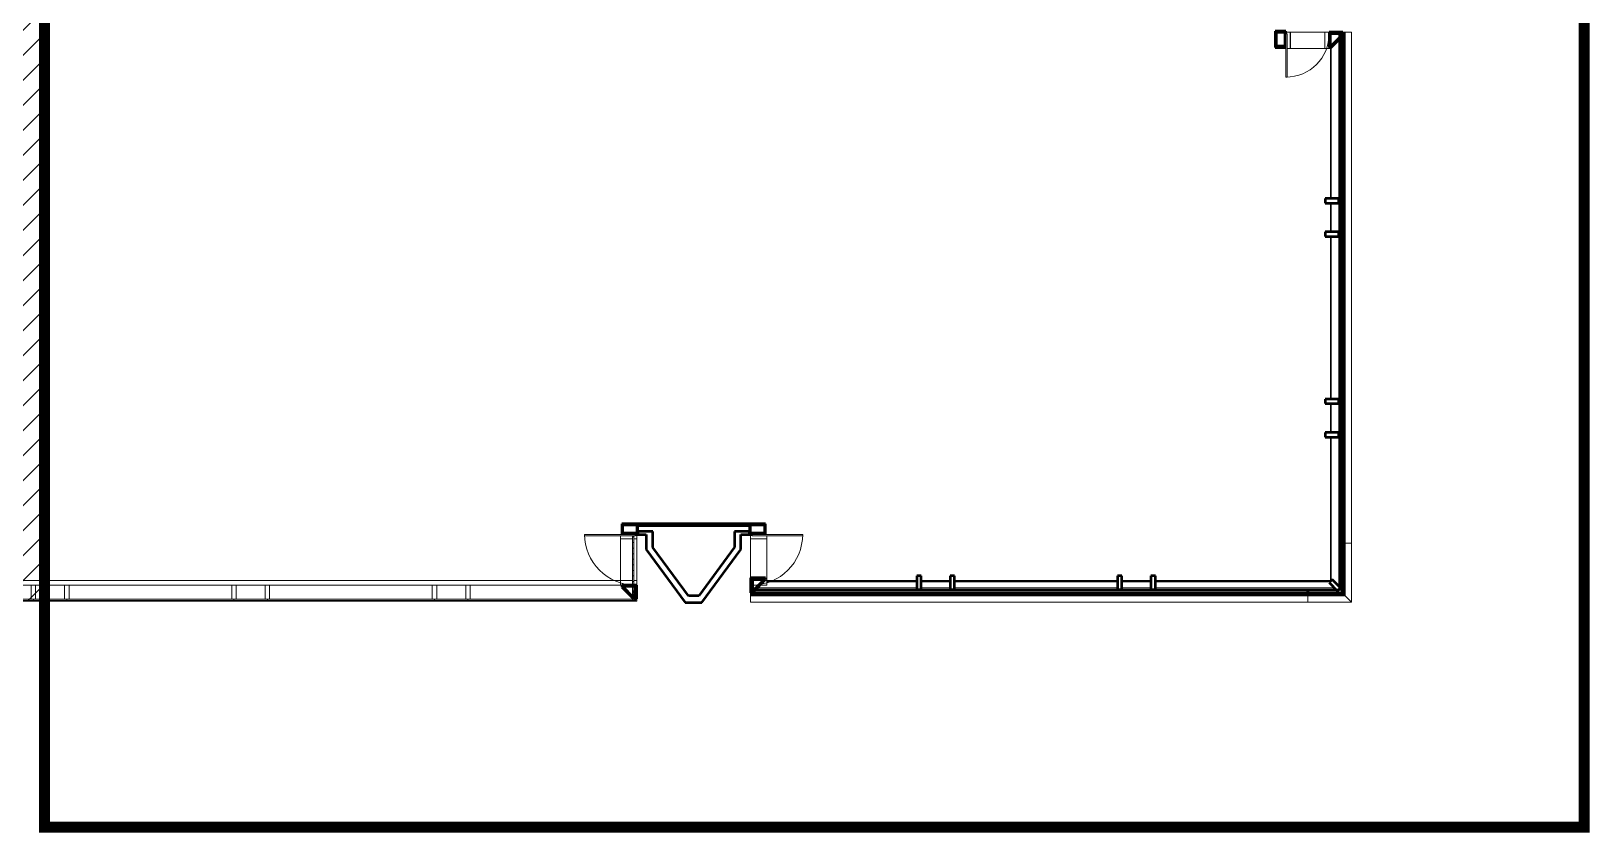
# Model space of a CAD drawing. Header units: millimetres. Extents: x 8533 to 398112, y -117646 to 105276.
# Drawn here: x 33070 to 61045, y -59156 to -44771 of the extents above; entities that cross this region are included whole.
import ezdxf

# ---------------------------------------------------------------- set-up
doc = ezdxf.new("R2010")
doc.units = ezdxf.units.MM
doc.linetypes.add('DASH', pattern=[0.35, 0.25, -0.1])
for name, color, linetype, lineweight in [('A-DOOR', 31, 'Continuous', 13), ('A-FLOR', 192, 'Continuous', 13), ('A-GLAZ', 151, 'Continuous', 13), ('A-GLAZ-CURT', 52, 'Continuous', 13), ('A-GLAZ-CWMG', 51, 'Continuous', 13), ('A-WALL', 113, 'Continuous', 13), ('A-WALL-PATT', 111, 'Continuous', 13)]:
    doc.layers.add(name, color=color, linetype=linetype, lineweight=lineweight)
pattern_1 = [(0, (0, 0), (0, 100), [])]

# ---------------------------------------------------------------- blocks, each defined once
blk = doc.blocks.new('大门构件2 - 大门构件-1944663-10F_ARC_46_000_')
at = {"layer": 'A-WALL', "lineweight": 50}
for p, q in [((43960, -53610), (43960, -53640)), ((45960, -53610), (43960, -53610)), ((43960, -53640), (45960, -53640)), ((45960, -53640), (45960, -53610)), ((44225, -53750), (43960, -53750)), ((43960, -53750), (43960, -53800)), ((43960, -53800), (44110, -53800)), ((44110, -53800), (44110, -54070)), ((44225, -54033), (44225, -53750)), ((45960, -53750), (45695, -53750)), ((45695, -53750), (45695, -54029)), ((45810, -54070), (45810, -53800)), ((45810, -53800), (45960, -53800)), ((45960, -53800), (45960, -53750)), ((44110, -54070), (44810, -55020)), ((44868, -54905), (44225, -54033)), ((45695, -54029), (45052, -54905)), ((45110, -55020), (45810, -54070)), ((44810, -55020), (45110, -55020)), ((45052, -54905), (44868, -54905))]:
    blk.add_line(p, q, dxfattribs=at)
blk = doc.blocks.new('G2 - G26-1945658-10F_ARC_46_000_')
at = {"layer": 'A-WALL-PATT'}
h = blk.add_hatch(dxfattribs=at)
h.set_pattern_fill('FP_1', color=256, style=0, pattern_type=2)
h.set_pattern_definition(pattern_1)
h.paths.add_polyline_path([(56565, -53956), (56598, -53956), (56598, -44791), (56555, -44791), (56555, -53956)], flags=0)
h = blk.add_hatch(dxfattribs=at)
h.set_pattern_fill('FP_1', color=256, style=0, pattern_type=2)
h.set_pattern_definition(pattern_1)
h.paths.add_polyline_path([(56455, -54847), (56598, -54847), (56598, -53956), (56555, -53956), (56555, -54743), (56572, -54761), (56555, -54778), (56555, -54804), (56528, -54804), (56515, -54817), (56503, -54804), (55986, -54804), (55986, -54847), (56417, -54847)], flags=0)
at = {"layer": 'A-WALL', "lineweight": 50}
for p, q in [((55400, -44771), (55400, -45062)), ((55590, -44771), (55400, -44771)), ((55420, -44791), (55570, -44791)), ((55420, -45042), (55420, -44791)), ((55570, -44791), (55570, -45042)), ((55590, -44818), (55590, -44771)), ((56367, -44790), (56367, -45061)), ((56612, -44790), (56367, -44790)), ((56387, -45049), (56387, -44810)), ((56387, -44810), (56592, -44810)), ((56592, -44844), (56387, -45049)), ((56403, -45061), (56612, -44852)), ((56598, -44791), (56555, -44791)), ((56555, -44791), (56555, -53956)), ((56592, -44810), (56592, -44844)), ((56598, -53956), (56598, -44791)), ((56612, -44852), (56612, -44790)), ((55400, -45062), (55590, -45062)), ((55570, -45042), (55420, -45042)), ((56367, -45061), (56403, -45061)), ((56542, -47774), (56294, -47774)), ((56294, -47774), (56294, -47854)), ((56542, -47854), (56542, -47774)), ((56294, -47854), (56542, -47854)), ((56542, -48374), (56294, -48374)), ((56294, -48374), (56294, -48454)), ((56542, -48454), (56542, -48374)), ((56294, -48454), (56542, -48454)), ((56542, -51374), (56294, -51374)), ((56294, -51374), (56294, -51454)), ((56294, -51454), (56542, -51454)), ((56542, -51454), (56542, -51374)), ((56542, -51974), (56294, -51974)), ((56294, -51974), (56294, -52054)), ((56542, -52054), (56542, -51974)), ((56294, -52054), (56542, -52054)), ((43960, -53610), (43669, -53610)), ((43669, -53610), (43669, -53800)), ((43689, -53780), (43689, -53630)), ((43689, -53630), (43940, -53630)), ((43940, -53630), (43940, -53780)), ((43960, -53800), (43960, -53610)), ((46251, -53610), (45960, -53610)), ((45960, -53610), (45960, -53800)), ((45980, -53780), (45980, -53630)), ((45980, -53630), (46231, -53630)), ((46231, -53630), (46231, -53780)), ((46251, -53800), (46251, -53610)), ((43940, -53780), (43689, -53780)), ((43912, -53800), (43960, -53800)), ((45960, -53800), (46008, -53800)), ((46231, -53780), (45980, -53780)), ((56598, -53956), (56555, -53956)), ((56555, -53956), (56555, -54804)), ((56555, -53956), (56598, -53956)), ((56598, -54847), (56598, -53956)), ((48963, -54543), (48963, -54792)), ((49043, -54543), (48963, -54543)), ((49043, -54792), (49043, -54543)), ((49563, -54543), (49563, -54792)), ((49643, -54543), (49563, -54543)), ((49643, -54792), (49643, -54543)), ((52568, -54543), (52568, -54792)), ((52648, -54543), (52568, -54543)), ((52648, -54792), (52648, -54543)), ((53168, -54543), (53168, -54792)), ((53248, -54543), (53168, -54543)), ((53248, -54792), (53248, -54543)), ((43940, -54712), (43669, -54712)), ((43669, -54712), (43669, -54747)), ((43669, -54747), (43879, -54957)), ((43887, -54937), (43683, -54732)), ((43683, -54732), (43900, -54732)), ((43900, -54732), (43900, -54937)), ((43940, -54957), (43940, -54712)), ((46251, -54578), (45980, -54578)), ((45980, -54578), (45980, -54823)), ((55986, -54804), (45980, -54804)), ((45980, -54804), (45980, -54847)), ((45980, -54823), (46041, -54823)), ((46020, -54803), (46020, -54598)), ((46020, -54598), (46237, -54598)), ((46032, -54803), (46020, -54803)), ((46237, -54598), (46032, -54803)), ((46041, -54823), (46251, -54612)), ((46251, -54612), (46251, -54578)), ((48963, -54792), (49043, -54792)), ((49563, -54792), (49643, -54792)), ((52568, -54792), (52648, -54792)), ((53168, -54792), (53248, -54792)), ((55986, -54804), (55986, -54847)), ((56555, -54804), (55986, -54804)), ((55986, -54847), (55986, -54804)), ((56423, -54608), (56366, -54664)), ((56366, -54664), (56515, -54817)), ((56572, -54761), (56423, -54608)), ((56515, -54817), (56572, -54761)), ((43879, -54957), (43940, -54957)), ((43900, -54937), (43887, -54937)), ((45980, -54847), (55986, -54847)), ((55986, -54847), (56598, -54847))]:
    blk.add_line(p, q, dxfattribs=at)
at = {"layer": 'A-WALL'}
for p, q in [((56392, -44810), (56392, -45044)), ((56403, -45033), (56403, -44810)), ((56612, -44791), (56621, -44791)), ((56621, -44791), (56642, -44791)), ((56621, -54904), (56621, -44791)), ((56642, -44791), (56654, -44791)), ((56642, -44791), (56642, -54904)), ((56654, -54642), (56654, -44791)), ((56654, -44791), (56766, -44791)), ((56766, -44791), (56766, -53956)), ((56392, -45061), (56392, -47774)), ((56403, -47774), (56403, -45061)), ((56542, -47774), (56555, -47774)), ((56392, -47854), (56392, -48374)), ((56403, -48374), (56403, -47854)), ((56555, -47854), (56542, -47854)), ((56542, -48374), (56555, -48374)), ((56392, -48454), (56392, -51374)), ((56403, -51374), (56403, -48454)), ((56555, -48454), (56542, -48454)), ((56392, -51454), (56392, -51974)), ((56403, -51974), (56403, -51454)), ((56542, -51374), (56555, -51374)), ((56555, -51454), (56542, -51454)), ((56542, -51974), (56555, -51974)), ((56392, -52054), (56392, -54638)), ((56403, -54627), (56403, -52054)), ((56555, -52054), (56542, -52054)), ((56598, -53956), (56621, -53956)), ((56621, -53956), (56598, -53956)), ((56654, -53956), (56766, -53956)), ((56766, -53956), (56654, -53956)), ((56766, -53956), (56766, -55016)), ((46076, -54759), (46020, -54759)), ((48963, -54759), (46104, -54759)), ((48963, -54642), (46272, -54642)), ((46272, -54652), (48963, -54652)), ((48963, -54804), (48963, -54792)), ((49563, -54642), (49043, -54642)), ((49043, -54652), (49563, -54652)), ((49563, -54759), (49043, -54759)), ((49043, -54792), (49043, -54804)), ((49563, -54804), (49563, -54792)), ((52568, -54642), (49643, -54642)), ((49643, -54652), (52568, -54652)), ((52568, -54759), (49643, -54759)), ((49643, -54792), (49643, -54804)), ((52568, -54804), (52568, -54792)), ((53168, -54642), (52648, -54642)), ((52648, -54652), (53168, -54652)), ((53168, -54759), (52648, -54759)), ((52648, -54792), (52648, -54804)), ((53168, -54804), (53168, -54792)), ((56388, -54642), (53248, -54642)), ((53248, -54652), (56377, -54652)), ((56458, -54759), (53248, -54759)), ((53248, -54792), (53248, -54804)), ((56643, -54814), (56654, -54814)), ((56654, -54759), (56644, -54759)), ((56654, -54642), (56649, -54642)), ((56650, -54652), (56654, -54652)), ((56654, -54642), (56654, -54643)), ((56654, -54643), (56654, -54645)), ((56654, -54645), (56654, -54648)), ((56654, -54648), (56654, -54652)), ((56654, -54652), (56654, -54705)), ((56654, -54705), (56654, -54759)), ((56654, -54759), (56654, -54814)), ((56654, -54814), (56654, -54825)), ((56654, -54871), (56654, -54825)), ((45980, -54871), (45980, -54847)), ((45980, -54891), (45980, -54871)), ((45980, -54871), (56654, -54871)), ((45980, -54904), (45980, -54891)), ((56654, -54891), (45980, -54891)), ((45980, -54904), (56392, -54904)), ((45980, -55016), (45980, -54904)), ((55986, -55016), (45980, -55016)), ((55986, -54871), (55986, -54847)), ((55986, -54847), (55986, -54871)), ((55986, -55016), (55986, -54904)), ((55986, -54904), (55986, -55016)), ((55986, -55016), (56766, -55016)), ((56392, -54899), (56392, -54904)), ((56403, -54904), (56392, -54904)), ((56403, -54904), (56403, -54899)), ((56509, -54904), (56403, -54904)), ((56565, -54904), (56509, -54904)), ((56565, -54904), (56565, -54892)), ((56576, -54904), (56565, -54904)), ((56576, -54904), (56621, -54904)), ((56621, -54871), (56598, -54847)), ((56642, -54904), (56621, -54904)), ((56654, -54904), (56642, -54904)), ((56654, -54871), (56654, -54891)), ((56654, -54891), (56654, -54904)), ((56766, -55016), (56654, -54904))]:
    blk.add_line(p, q, dxfattribs=at)
blk = doc.blocks.new('系统嵌板 - 玻璃-1965072-10F_ARC_46_000_')
at = {"layer": 'A-GLAZ-CURT', "lineweight": 18}
for p, q in [((1500, 12.5), (-1500, 12.5)), ((-1500, -12.5), (1500, -12.5))]:
    blk.add_line(p, q, dxfattribs=at)
blk = doc.blocks.new('窗嵌板_上悬无框铝窗 - 窗嵌板_上悬无框铝窗-1965195-10F_ARC_46_000_')
at = {"layer": 'A-GLAZ'}
for p, q in [((-300, -12.5), (-300, 12.5)), ((-300, 12.5), (300, 12.5)), ((300, 12.5), (300, -12.5)), ((300, -12.5), (-300, -12.5))]:
    blk.add_line(p, q, dxfattribs=at)
blk = doc.blocks.new('系统嵌板 - 玻璃-V1-10F_ARC_46_000_')
at = {"layer": 'A-GLAZ-CURT', "lineweight": 18}
for p, q in [((1500, 12.5), (-1500, 12.5)), ((-1500, -12.5), (1500, -12.5))]:
    blk.add_line(p, q, dxfattribs=at)
blk = doc.blocks.new('系统嵌板 - 玻璃-V2-10F_ARC_46_000_')
at = {"layer": 'A-GLAZ-CURT', "lineweight": 18}
for p, q in [((1500, 12.5), (-1500, 12.5)), ((-1500, -12.5), (1500, -12.5))]:
    blk.add_line(p, q, dxfattribs=at)
blk = doc.blocks.new('系统嵌板 - 玻璃-1965073-10F_ARC_46_000_')
at = {"layer": 'A-GLAZ-CURT', "lineweight": 18}
for p, q in [((1475, 12), (-1475, 12)), ((1475, -13), (1475, 12)), ((-1475, -13), (1475, -13))]:
    blk.add_line(p, q, dxfattribs=at)
blk = doc.blocks.new('矩形竖梃 - 80 x 292-1965076-10F_ARC_46_000_')
at = {"layer": 'A-GLAZ-CWMG'}
h = blk.add_hatch(dxfattribs=at)
h.set_pattern_fill('FP_3', color=256, style=0, pattern_type=2)
h.set_pattern_definition([(315, (-43939.86, -54972.77), (88.38835, 88.38835), []), (315, (-43908.61, -54972.77), (176.7767, 0), []), (315, (-43971.11, -54972.77), (176.7767, 0), [])])
h.paths.add_polyline_path([(-80, 28), (0, 28), (0, -264), (-80, -264), (-80, -63), (-52, -36), (-61, -16), (-80, -35), (-80, 13)], flags=0)
for p, q in [((-80, 28), (0, 28)), ((-80, -264), (-80, 28)), ((0, 28), (0, -264)), ((0, -264), (-80, -264))]:
    blk.add_line(p, q, dxfattribs=at)
blk = doc.blocks.new('矩形竖梃 - 80 x 292-1965117-10F_ARC_46_000_')
at = {"layer": 'A-GLAZ-CWMG'}
for p, q in [((40950, -54960), (40950, -54709)), ((40950, -54709), (43860, -54709)), ((40950, -55001), (40950, -54985)), ((43860, -55001), (40950, -55001))]:
    blk.add_line(p, q, dxfattribs=at)
blk = doc.blocks.new('矩形竖梃 - 80 x 292-1965118-10F_ARC_46_000_')
at = {"layer": 'A-GLAZ-CWMG'}
for p, q in [((40350, -54960), (40350, -54709)), ((40350, -54709), (40870, -54709)), ((40870, -54709), (40870, -54960)), ((40350, -55001), (40350, -54985)), ((40870, -55001), (40350, -55001)), ((40870, -54985), (40870, -55001))]:
    blk.add_line(p, q, dxfattribs=at)
blk = doc.blocks.new('矩形竖梃 - 80 x 292-1965119-10F_ARC_46_000_')
at = {"layer": 'A-GLAZ-CWMG'}
for p, q in [((37350, -54960), (37350, -54709)), ((37350, -54709), (40270, -54709)), ((40270, -54709), (40270, -54960)), ((37350, -55001), (37350, -54985)), ((40270, -55001), (37350, -55001)), ((40270, -54985), (40270, -55001))]:
    blk.add_line(p, q, dxfattribs=at)
blk = doc.blocks.new('矩形竖梃 - 80 x 292-1965121-10F_ARC_46_000_')
at = {"layer": 'A-GLAZ-CWMG'}
for p, q in [((-40, 12.5), (-40, 28)), ((-40, 28), (40, 28)), ((40, 28), (40, 12.5)), ((-40, -264), (-40, -12.5)), ((40, -264), (-40, -264)), ((40, -12.5), (40, -264))]:
    blk.add_line(p, q, dxfattribs=at)
blk = doc.blocks.new('系统嵌板 - 玻璃-1986098-10F_ARC_46_000_')
at = {"layer": 'A-GLAZ-CURT'}
h = blk.add_hatch(dxfattribs=at)
h.set_pattern_fill('FP_44', color=256, style=0, pattern_type=2)
h.set_pattern_definition([(90, (-54252.93, -43876.86), (-100, 6e-15), [])])
h.paths.add_polyline_path([(453, -12), (453, 12), (-427, 12), (-427, -12), (377, -12)], flags=0)
at = {"layer": 'A-GLAZ-CURT', "lineweight": 18}
for p, q in [((453, 12), (-427, 12)), ((453, -12), (453, 12)), ((-427, -12), (453, -12))]:
    blk.add_line(p, q, dxfattribs=at)
blk = doc.blocks.new('门嵌板_单开门2 - 门嵌板_单开门2-1985838-10F_ARC_46_000_')
at = {"layer": 'A-DOOR'}
for p, q in [((455, 909), (430, 909)), ((430, 909), (430, 0)), ((455, 0), (455, 909)), ((455, 0), (430, 0))]:
    blk.add_line(p, q, dxfattribs=at)
blk.add_arc((455, 0), 909, 90, 180, dxfattribs=at)
blk = doc.blocks.new('矩形竖梃 - 80 x 292-1966264-10F_ARC_46_000_')
at = {"layer": 'A-GLAZ-CWMG'}
for p, q in [((-80, -23), (-80, 28)), ((-80, 28), (0, 28)), ((-80, -264), (-80, -48)), ((-25, -264), (-80, -264))]:
    blk.add_line(p, q, dxfattribs=at)
blk = doc.blocks.new('矩形竖梃 - 80 x 292-1966243-10F_ARC_46_000_')
at = {"layer": 'A-GLAZ-CWMG'}
for p, q in [((43648, -53880), (43864, -53880)), ((43648, -54629), (43648, -53880)), ((43889, -53880), (43940, -53880)), ((43940, -53880), (43940, -54629)), ((43864, -54629), (43648, -54629)), ((43940, -54629), (43889, -54629))]:
    blk.add_line(p, q, dxfattribs=at)
blk = doc.blocks.new('矩形竖梃 - 80 x 292-1966269-10F_ARC_46_000_')
at = {"layer": 'A-GLAZ-CWMG'}
for p, q in [((-1, 28), (-80, 28)), ((-80, 28), (-80, -23)), ((-80, -48), (-80, -264)), ((-80, -264), (0, -264)), ((0, -264), (0, -52))]:
    blk.add_line(p, q, dxfattribs=at)
blk = doc.blocks.new('门嵌板_单开门2 - 门嵌板_单开门2-1985839-10F_ARC_46_000_')
at = {"layer": 'A-DOOR'}
for p, q in [((455, 0), (430, 0)), ((430, -909), (430, 0)), ((455, 0), (455, -909)), ((455, -909), (430, -909))]:
    blk.add_line(p, q, dxfattribs=at)
blk.add_arc((455, 0), 909, 180, 270, dxfattribs=at)
blk = doc.blocks.new('矩形竖梃 - 80 x 292-1985754-10F_ARC_46_000_')
at = {"layer": 'A-GLAZ-CWMG'}
for p, q in [((-80, -28), (-80, 264)), ((-80, 264), (-25, 264)), ((0, -28), (-80, -28))]:
    blk.add_line(p, q, dxfattribs=at)
blk = doc.blocks.new('矩形竖梃 - 80 x 292-1985751-10F_ARC_46_000_')
at = {"layer": 'A-GLAZ-CWMG'}
for p, q in [((45980, -53880), (46272, -53880)), ((45980, -54578), (45980, -53880)), ((46272, -53880), (46272, -54629)), ((46205, -54629), (46020, -54629)), ((46272, -54629), (46234, -54629))]:
    blk.add_line(p, q, dxfattribs=at)
blk = doc.blocks.new('矩形竖梃 - 80 x 292-1985755-10F_ARC_46_000_')
at = {"layer": 'A-GLAZ-CWMG'}
for p, q in [((0, 264), (-80, 264)), ((-80, 264), (-80, 226)), ((-80, 198), (-80, 12)), ((0, 146), (0, 264)), ((0, 12), (0, 118))]:
    blk.add_line(p, q, dxfattribs=at)
blk = doc.blocks.new('门嵌板_单开门2 - 门嵌板_单开门2-1986578-10F_ARC_46_000_')
at = {"layer": 'A-DOOR'}
for p, q in [((389, 777), (364, 777)), ((364, 777), (364, 0)), ((389, 0), (389, 777)), ((389, 0), (364, 0))]:
    blk.add_line(p, q, dxfattribs=at)
blk.add_arc((389, 0), 777, 90, 180, dxfattribs=at)
blk = doc.blocks.new('矩形竖梃 - 80 x 292-V43-10F_ARC_46_000_')
at = {"layer": 'A-GLAZ-CWMG'}
for p, q in [((-80, -264), (-80, 28)), ((-80, 28), (0, 28)), ((-25, -264), (-80, -264))]:
    blk.add_line(p, q, dxfattribs=at)
blk = doc.blocks.new('矩形竖梃 - 80 x 292-1986576-10F_ARC_46_000_')
at = {"layer": 'A-GLAZ-CWMG'}
for p, q in [((24148, -53880), (24440, -53880)), ((24148, -54498), (24148, -53880)), ((24440, -53880), (24440, -54498)), ((24440, -54498), (24148, -54498))]:
    blk.add_line(p, q, dxfattribs=at)
blk = doc.blocks.new('矩形竖梃 - 80 x 292-V54-10F_ARC_46_000_')
at = {"layer": 'A-GLAZ-CWMG'}
for p, q in [((0, 28), (-80, 28)), ((-80, 28), (-80, -264)), ((-80, -264), (0, -264)), ((0, -264), (0, -243))]:
    blk.add_line(p, q, dxfattribs=at)

msp = doc.modelspace()

# ---------------------------------------------------------------- hatches: boundary and pattern name
h = msp.add_hatch()
h.set_pattern_fill('ANSI31', color=1, scale=200)
h.set_pattern_definition([(45, (0, 0), (-224.5064, 224.5064), [])])
h.paths.add_polyline_path([(13654, -13064), (33310, -13064), (33310, -55001), (13654, -55001)])

# ---------------------------------------------------------------- linework, layer by layer
at = {"color": 1, "linetype": 'DASH', "lineweight": 50, "ltscale": 5000, "const_width": 200}
msp.add_lwpolyline([(33310, -59056), (60945, -59056), (60945, -5056), (33310, -5056)], close=True, dxfattribs=at)
msp.add_lwpolyline([(13654, -13064), (33310, -13064), (33310, -55001), (13654, -55001)], close=True)
at = {"layer": 'A-FLOR'}
for p, q in [((55400, -44771), (55400, -45061)), ((56367, -45061), (56392, -45061)), ((45960, -53610), (43669, -53610)), ((43669, -53610), (43669, -53800)), ((46251, -53610), (45960, -53610)), ((46251, -53800), (46251, -53610)), ((43648, -54628), (26772, -54628)), ((48963, -54628), (46272, -54628)), ((49563, -54628), (49043, -54628)), ((52568, -54628), (49643, -54628)), ((53168, -54628), (52648, -54628)), ((56392, -54628), (53248, -54628))]:
    msp.add_line(p, q, dxfattribs=at)

# ---------------------------------------------------------------- block references
at = {"layer": 'A-DOOR'}
for name, p, rotation in [('门嵌板_单开门2 - 门嵌板_单开门2-1986578-10F_ARC_46_000_', (55979, -44818), 180), ('门嵌板_单开门2 - 门嵌板_单开门2-1985838-10F_ARC_46_000_', (43912, -54255), 90.00000001870643), ('门嵌板_单开门2 - 门嵌板_单开门2-1985839-10F_ARC_46_000_', (46008, -54255), 89.9999999812936)]:
    msp.add_blockref(name, p, dxfattribs=dict(at, rotation=rotation))
at = {"layer": 'A-GLAZ', "rotation": 180}
for p in [(33410, -54973), (37010, -54973), (40610, -54973)]:
    msp.add_blockref('窗嵌板_上悬无框铝窗 - 窗嵌板_上悬无框铝窗-1965195-10F_ARC_46_000_', p, dxfattribs=at)
at = {"layer": 'A-GLAZ-CURT', "rotation": 270}
msp.add_blockref('系统嵌板 - 玻璃-1986098-10F_ARC_46_000_', (43877, -54253), dxfattribs=at)
at = {"layer": 'A-GLAZ-CURT'}
for name, p in [('系统嵌板 - 玻璃-1965072-10F_ARC_46_000_', (31610, -54973)), ('系统嵌板 - 玻璃-V1-10F_ARC_46_000_', (35210, -54973)), ('系统嵌板 - 玻璃-V2-10F_ARC_46_000_', (38810, -54973)), ('系统嵌板 - 玻璃-1965073-10F_ARC_46_000_', (42385, -54973))]:
    msp.add_blockref(name, p, dxfattribs=at)
at = {"layer": 'A-GLAZ-CWMG', "extrusion": (0, 0, -1)}
msp.add_blockref('矩形竖梃 - 80 x 292-V43-10F_ARC_46_000_', (-55590, -44818), dxfattribs=at)
at = {"layer": 'A-GLAZ-CWMG'}
for name, p, rotation in [('矩形竖梃 - 80 x 292-1986576-10F_ARC_46_000_', (1789, -69230), 89.99999998129164), ('矩形竖梃 - 80 x 292-1966269-10F_ARC_46_000_', (43912, -54709), 270.0000000187064), ('矩形竖梃 - 80 x 292-1985755-10F_ARC_46_000_', (46008, -54709), 269.9999999812936)]:
    msp.add_blockref(name, p, dxfattribs=dict(at, rotation=rotation))
for name, p in [('矩形竖梃 - 80 x 292-V54-10F_ARC_46_000_', (56367, -44818)), ('矩形竖梃 - 80 x 292-1966243-10F_ARC_46_000_', (0, 0)), ('矩形竖梃 - 80 x 292-1985751-10F_ARC_46_000_', (0, 0)), ('矩形竖梃 - 80 x 292-1965119-10F_ARC_46_000_', (-7200, 0)), ('矩形竖梃 - 80 x 292-1965118-10F_ARC_46_000_', (-7200, 0)), ('矩形竖梃 - 80 x 292-1965119-10F_ARC_46_000_', (-3600, 0)), ('矩形竖梃 - 80 x 292-1965118-10F_ARC_46_000_', (-3600, 0)), ('矩形竖梃 - 80 x 292-1965119-10F_ARC_46_000_', (0, 0)), ('矩形竖梃 - 80 x 292-1965118-10F_ARC_46_000_', (0, 0)), ('矩形竖梃 - 80 x 292-1965117-10F_ARC_46_000_', (0, 0))]:
    msp.add_blockref(name, p, dxfattribs=at)
at = {"layer": 'A-GLAZ-CWMG', "extrusion": (0, 0, -1)}
for name, p, rotation in [('矩形竖梃 - 80 x 292-1966264-10F_ARC_46_000_', (-43912, -53800), 89.9999999812936), ('矩形竖梃 - 80 x 292-1985754-10F_ARC_46_000_', (-46008, -53800), 90.00000001870643), ('矩形竖梃 - 80 x 292-1965121-10F_ARC_46_000_', (-33110, -54973), 180), ('矩形竖梃 - 80 x 292-1965121-10F_ARC_46_000_', (-33710, -54973), 180), ('矩形竖梃 - 80 x 292-1965121-10F_ARC_46_000_', (-36710, -54973), 180), ('矩形竖梃 - 80 x 292-1965121-10F_ARC_46_000_', (-37310, -54973), 180), ('矩形竖梃 - 80 x 292-1965121-10F_ARC_46_000_', (-40310, -54973), 180), ('矩形竖梃 - 80 x 292-1965121-10F_ARC_46_000_', (-40910, -54973), 180), ('矩形竖梃 - 80 x 292-1965076-10F_ARC_46_000_', (-43940, -54973), 180)]:
    msp.add_blockref(name, p, dxfattribs=dict(at, rotation=rotation))
at = {"layer": 'A-WALL'}
for name in ['大门构件2 - 大门构件-1944663-10F_ARC_46_000_', 'G2 - G26-1945658-10F_ARC_46_000_']:
    msp.add_blockref(name, (0, 0), dxfattribs=at)

doc.saveas('drawing.dxf')
